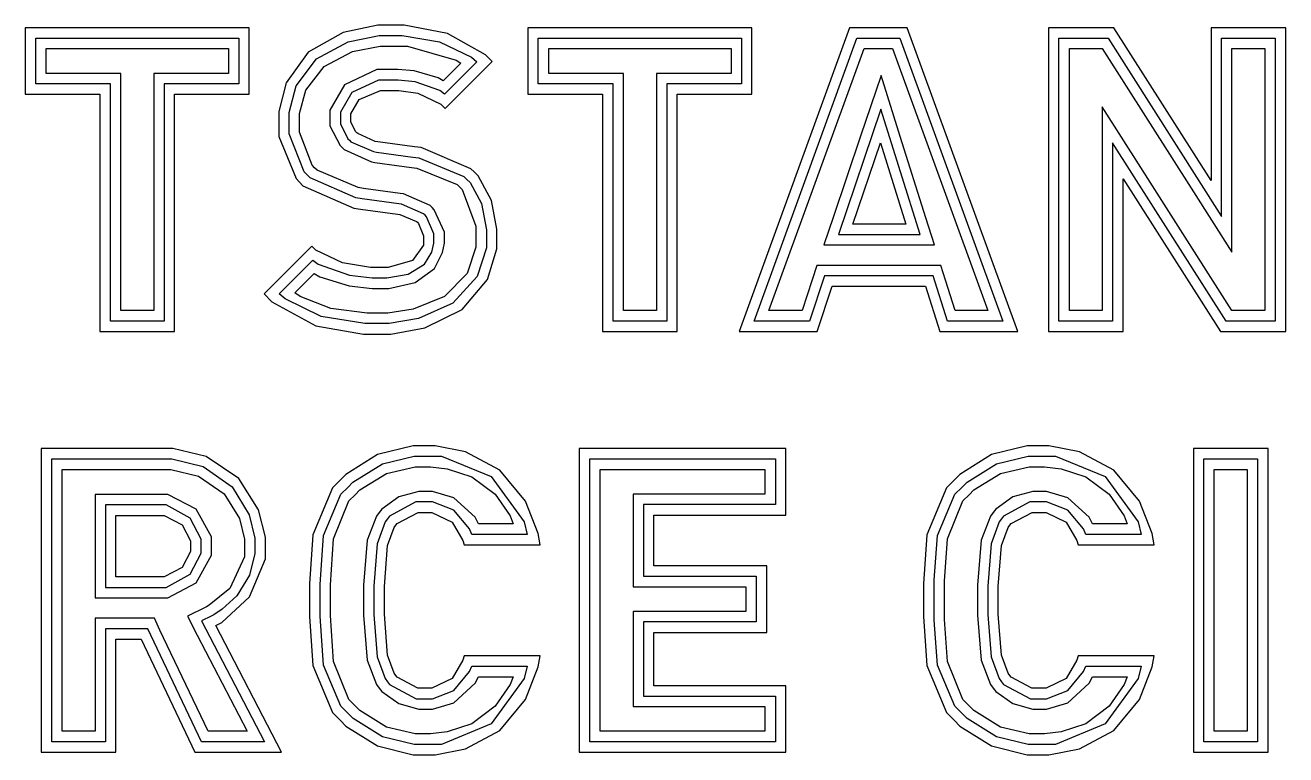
# Model space of a CAD drawing. Extents: x 0.04 to 2.97, y 0.03 to 0.52.
# Drawn here: x 1.362 to 2.199, y 0.034 to 0.519 of the extents above; entities that cross this region are included whole.
import ezdxf

# ---------------------------------------------------------------- set-up
doc = ezdxf.new("R2010")
doc.units = 0
doc.layers.get('0').update_dxf_attribs({"linetype": 'CONTINUOUS'})

msp = doc.modelspace()

# ---------------------------------------------------------------- linework, layer by layer
at = {"color": 0}
for p, q in [((1.59608, 0.51888), (1.57292, 0.51411)), ((1.60385, 0.51888), (1.59608, 0.51888)), ((1.61339, 0.51888), (1.60385, 0.51888)), ((1.64219, 0.51335), (1.61339, 0.51888)), ((1.51069, 0.5172), (1.36193, 0.5172)), ((1.36193, 0.5172), (1.36193, 0.47298)), ((1.51069, 0.47298), (1.51069, 0.5172)), ((1.57292, 0.51411), (1.54975, 0.50087)), ((1.57628, 0.50792), (1.59694, 0.51194)), ((1.59694, 0.51194), (1.60385, 0.51194)), ((1.60385, 0.51194), (1.61208, 0.51194)), ((1.61208, 0.51194), (1.63688, 0.50776)), ((1.66749, 0.49913), (1.64219, 0.51335)), ((1.84435, 0.5172), (1.69558, 0.5172)), ((1.69558, 0.5172), (1.69558, 0.47298)), ((1.90918, 0.5172), (1.83578, 0.31543)), ((1.84435, 0.47298), (1.84435, 0.5172)), ((1.94743, 0.5172), (1.90918, 0.5172)), ((2.02078, 0.31543), (1.94743, 0.5172)), ((2.08447, 0.5172), (2.04112, 0.5172)), ((2.04112, 0.5172), (2.04112, 0.31543)), ((2.14908, 0.41574), (2.08447, 0.5172)), ((2.19868, 0.5172), (2.14908, 0.5172)), ((2.14908, 0.5172), (2.14908, 0.41574)), ((2.19868, 0.31543), (2.19868, 0.5172)), ((1.36887, 0.47993), (1.36887, 0.51025)), ((1.36887, 0.51025), (1.50375, 0.51025)), ((1.37581, 0.48687), (1.37581, 0.50331)), ((1.37581, 0.50331), (1.49681, 0.50331)), ((1.49681, 0.50331), (1.49681, 0.48687)), ((1.50375, 0.51025), (1.50375, 0.47993)), ((1.55524, 0.49647), (1.57628, 0.50792)), ((1.57915, 0.50147), (1.59765, 0.50499)), ((1.59765, 0.50499), (1.60385, 0.50499)), ((1.60385, 0.50499), (1.61567, 0.50499)), ((1.61567, 0.50499), (1.64806, 0.49571)), ((1.63688, 0.50776), (1.65815, 0.49761)), ((1.70253, 0.47993), (1.70253, 0.51025)), ((1.70253, 0.51025), (1.8374, 0.51025)), ((1.70947, 0.48687), (1.70947, 0.50331)), ((1.70947, 0.50331), (1.83046, 0.50331)), ((1.83046, 0.50331), (1.83046, 0.48687)), ((1.8374, 0.51025), (1.8374, 0.47993)), ((1.84571, 0.32237), (1.91401, 0.51025)), ((1.85558, 0.32932), (1.91889, 0.50331)), ((1.91401, 0.51025), (1.94254, 0.51025)), ((1.91889, 0.50331), (1.93767, 0.50331)), ((1.93767, 0.50331), (2.00097, 0.32932)), ((1.94254, 0.51025), (2.01085, 0.32237)), ((2.04807, 0.32237), (2.04807, 0.51025)), ((2.04807, 0.51025), (2.08068, 0.51025)), ((2.05501, 0.32932), (2.05501, 0.50331)), ((2.05501, 0.50331), (2.07682, 0.50331)), ((2.07682, 0.50331), (2.13738, 0.40826)), ((2.08068, 0.51025), (2.15603, 0.39193)), ((2.15603, 0.39193), (2.15603, 0.51025)), ((2.15603, 0.51025), (2.19174, 0.51025)), ((2.16297, 0.41574), (2.16297, 0.50331)), ((2.16297, 0.50331), (2.18479, 0.50331)), ((2.18479, 0.50331), (2.18479, 0.32932)), ((2.19174, 0.51025), (2.19174, 0.32237)), ((1.54975, 0.50087), (1.53521, 0.48069)), ((1.54183, 0.47857), (1.55524, 0.49647)), ((1.56033, 0.49143), (1.57915, 0.50147)), ((1.65115, 0.49376), (1.63938, 0.48193)), ((1.66178, 0.49457), (1.64031, 0.47309)), ((1.64068, 0.46365), (1.67182, 0.49479)), ((1.64806, 0.49571), (1.65115, 0.49376)), ((1.65815, 0.49761), (1.66178, 0.49457)), ((1.67182, 0.49479), (1.66749, 0.49913)), ((1.41151, 0.48687), (1.37581, 0.48687)), ((1.4254, 0.48687), (1.41151, 0.48687)), ((1.4254, 0.47298), (1.4254, 0.48687)), ((1.4611, 0.48687), (1.44721, 0.48687)), ((1.44721, 0.48687), (1.44721, 0.47298)), ((1.49681, 0.48687), (1.4611, 0.48687)), ((1.54829, 0.47569), (1.56033, 0.49143)), ((1.59526, 0.48942), (1.57383, 0.47922)), ((1.60243, 0.48942), (1.59526, 0.48942)), ((1.60394, 0.48942), (1.60243, 0.48942)), ((1.60585, 0.48942), (1.60394, 0.48942)), ((1.60938, 0.48942), (1.60585, 0.48942)), ((1.62011, 0.4885), (1.60938, 0.48942)), ((1.63607, 0.48383), (1.62011, 0.4885)), ((1.74517, 0.48687), (1.70947, 0.48687)), ((1.75906, 0.48687), (1.74517, 0.48687)), ((1.75906, 0.47298), (1.75906, 0.48687)), ((1.79476, 0.48687), (1.78088, 0.48687)), ((1.78088, 0.48687), (1.78088, 0.47298)), ((1.83046, 0.48687), (1.79476, 0.48687)), ((1.93001, 0.48546), (1.91639, 0.4451)), ((1.94282, 0.44488), (1.93001, 0.48546)), ((1.41846, 0.47993), (1.36887, 0.47993)), ((1.41846, 0.32237), (1.41846, 0.47993)), ((1.50375, 0.47993), (1.45415, 0.47993)), ((1.45415, 0.47993), (1.45415, 0.32237)), ((1.53521, 0.48069), (1.53017, 0.46153)), ((1.53711, 0.46099), (1.54183, 0.47857)), ((1.57383, 0.47922), (1.56418, 0.46246)), ((1.59646, 0.48248), (1.57872, 0.47428)), ((1.60243, 0.48248), (1.59646, 0.48248)), ((1.60585, 0.48248), (1.60243, 0.48248)), ((1.60954, 0.48248), (1.60585, 0.48248)), ((1.62076, 0.48134), (1.60954, 0.48248)), ((1.63704, 0.47548), (1.62076, 0.48134)), ((1.63938, 0.48193), (1.63607, 0.48383)), ((1.75211, 0.47993), (1.70253, 0.47993)), ((1.75211, 0.32237), (1.75211, 0.47993)), ((1.8374, 0.47993), (1.78782, 0.47993)), ((1.78782, 0.47993), (1.78782, 0.32237)), ((1.36193, 0.47298), (1.41151, 0.47298)), ((1.41151, 0.47298), (1.41151, 0.31543)), ((1.4254, 0.32932), (1.4254, 0.47298)), ((1.44721, 0.47298), (1.44721, 0.32932)), ((1.4611, 0.31543), (1.4611, 0.47298)), ((1.4611, 0.47298), (1.51069, 0.47298)), ((1.54406, 0.46029), (1.54829, 0.47569)), ((1.57872, 0.47428), (1.57113, 0.46121)), ((1.57807, 0.46002), (1.58371, 0.46951)), ((1.58371, 0.46951), (1.59771, 0.47553)), ((1.59771, 0.47553), (1.60243, 0.47553)), ((1.60243, 0.47553), (1.60325, 0.47553)), ((1.60325, 0.47553), (1.60519, 0.47553)), ((1.60519, 0.47553), (1.60585, 0.47553)), ((1.60585, 0.47553), (1.60997, 0.47553)), ((1.60997, 0.47553), (1.6225, 0.47385)), ((1.6225, 0.47385), (1.63786, 0.46647)), ((1.64031, 0.47309), (1.63704, 0.47548)), ((1.69558, 0.47298), (1.74517, 0.47298)), ((1.74517, 0.47298), (1.74517, 0.31543)), ((1.75906, 0.32932), (1.75906, 0.47298)), ((1.78088, 0.47298), (1.78088, 0.32932)), ((1.79476, 0.31543), (1.79476, 0.47298)), ((1.79476, 0.47298), (1.84435, 0.47298)), ((1.53017, 0.46153), (1.53017, 0.45513)), ((1.53711, 0.45513), (1.53711, 0.46099)), ((1.54406, 0.45513), (1.54406, 0.46029)), ((1.56418, 0.46246), (1.56418, 0.45681)), ((1.57113, 0.46121), (1.57113, 0.45681)), ((1.63786, 0.46647), (1.64068, 0.46365)), ((1.92979, 0.46305), (1.90175, 0.37988)), ((1.956, 0.37988), (1.92979, 0.46305)), ((2.10243, 0.42432), (2.07682, 0.46457)), ((2.07682, 0.46457), (2.07682, 0.41688)), ((1.53017, 0.45513), (1.53017, 0.44504)), ((1.53711, 0.44672), (1.53711, 0.45513)), ((1.54406, 0.44786), (1.54406, 0.45513)), ((1.56418, 0.45681), (1.56418, 0.45204)), ((1.56418, 0.45204), (1.5709, 0.43896)), ((1.57113, 0.45681), (1.57113, 0.45329)), ((1.57113, 0.45329), (1.57611, 0.44352)), ((1.57807, 0.45681), (1.57807, 0.46002)), ((1.57807, 0.4547), (1.57807, 0.45681)), ((1.58122, 0.4483), (1.57807, 0.4547)), ((1.53017, 0.44504), (1.54172, 0.41705)), ((1.54704, 0.4215), (1.53711, 0.44672)), ((1.55236, 0.426), (1.54406, 0.44786)), ((1.57611, 0.44352), (1.5771, 0.44255)), ((1.58203, 0.44748), (1.58122, 0.4483)), ((1.58262, 0.44689), (1.58203, 0.44748)), ((1.59413, 0.44173), (1.58262, 0.44689)), ((1.91639, 0.4451), (1.89828, 0.39128)), ((1.95979, 0.391), (1.94282, 0.44488)), ((1.5709, 0.43896), (1.57221, 0.43766)), ((1.57221, 0.43766), (1.57357, 0.43631)), ((1.57357, 0.43631), (1.59179, 0.42806)), ((1.5771, 0.44255), (1.57818, 0.44146)), ((1.57818, 0.44146), (1.59315, 0.4349)), ((1.59592, 0.44151), (1.59413, 0.44173)), ((1.62028, 0.43815), (1.59592, 0.44151)), ((1.62478, 0.43755), (1.62028, 0.43815)), ((1.65782, 0.42356), (1.62478, 0.43755)), ((1.9114, 0.38683), (1.92958, 0.4407)), ((1.92958, 0.4407), (1.94656, 0.38683)), ((2.15913, 0.32237), (2.08376, 0.4407)), ((2.08376, 0.4407), (2.08376, 0.32237)), ((1.59179, 0.42806), (1.59403, 0.42779)), ((1.59315, 0.4349), (1.59506, 0.43462)), ((1.59403, 0.42779), (1.61833, 0.42437)), ((1.59506, 0.43462), (1.61931, 0.43126)), ((1.61931, 0.43126), (1.62332, 0.43072)), ((1.62332, 0.43072), (1.65315, 0.4184)), ((1.54904, 0.41943), (1.54704, 0.4215)), ((1.551, 0.41743), (1.54904, 0.41943)), ((1.55404, 0.42426), (1.55236, 0.426)), ((1.55572, 0.42253), (1.55404, 0.42426)), ((1.58285, 0.41108), (1.55572, 0.42253)), ((1.61833, 0.42437), (1.62196, 0.42388)), ((1.62196, 0.42388), (1.6486, 0.41314)), ((1.65315, 0.4184), (1.65506, 0.4165)), ((1.65994, 0.42139), (1.65782, 0.42356)), ((1.6626, 0.41878), (1.65994, 0.42139)), ((1.67144, 0.4024), (1.6626, 0.41878)), ((2.16292, 0.32932), (2.10243, 0.42432)), ((1.54172, 0.41705), (1.54406, 0.41461)), ((1.54406, 0.41461), (1.54628, 0.41227)), ((1.54628, 0.41227), (1.58008, 0.39741)), ((1.58143, 0.40424), (1.551, 0.41743)), ((1.58653, 0.41054), (1.58285, 0.41108)), ((1.61089, 0.40712), (1.58653, 0.41054)), ((1.6486, 0.41314), (1.65028, 0.41146)), ((1.65028, 0.41146), (1.65207, 0.40967)), ((1.65506, 0.4165), (1.65722, 0.41439)), ((1.65722, 0.41439), (1.66476, 0.40039)), ((2.07682, 0.41688), (2.07682, 0.32932)), ((2.09071, 0.31543), (2.09071, 0.41688)), ((2.09071, 0.41688), (2.15533, 0.31543)), ((2.16297, 0.36811), (2.16297, 0.41574)), ((1.58556, 0.40365), (1.58143, 0.40424)), ((1.60986, 0.40023), (1.58556, 0.40365)), ((1.61312, 0.40685), (1.61089, 0.40712)), ((1.63081, 0.39903), (1.61312, 0.40685)), ((1.65207, 0.40967), (1.66108, 0.38536)), ((1.67497, 0.38352), (1.67144, 0.4024)), ((2.13738, 0.40826), (2.16297, 0.36811)), ((1.58008, 0.39741), (1.58458, 0.39676)), ((1.58458, 0.39676), (1.60894, 0.39339)), ((1.60894, 0.39339), (1.61057, 0.39317)), ((1.61176, 0.40001), (1.60986, 0.40023)), ((1.62636, 0.39366), (1.61176, 0.40001)), ((1.62739, 0.39263), (1.62636, 0.39366)), ((1.63206, 0.39779), (1.63081, 0.39903)), ((1.6334, 0.39632), (1.63206, 0.39779)), ((1.64014, 0.38151), (1.6334, 0.39632)), ((1.66476, 0.40039), (1.66803, 0.38303)), ((1.61057, 0.39317), (1.62158, 0.38862)), ((1.62158, 0.38862), (1.62224, 0.38797)), ((1.62224, 0.38797), (1.62294, 0.38721)), ((1.62294, 0.38721), (1.62625, 0.37891)), ((1.62836, 0.3916), (1.62739, 0.39263)), ((1.63319, 0.38026), (1.62836, 0.3916)), ((1.66108, 0.38536), (1.66108, 0.37722)), ((1.89828, 0.39128), (1.89208, 0.37294)), ((1.94656, 0.38683), (1.9114, 0.38683)), ((1.9655, 0.37294), (1.95979, 0.391)), ((1.62625, 0.37891), (1.62625, 0.37609)), ((1.63319, 0.37609), (1.63319, 0.38026)), ((1.64014, 0.37609), (1.64014, 0.38151)), ((1.66108, 0.37722), (1.66108, 0.37147)), ((1.66803, 0.38303), (1.66803, 0.37722)), ((1.66803, 0.37722), (1.66803, 0.37093)), ((1.67497, 0.37722), (1.67497, 0.38352)), ((1.67497, 0.37044), (1.67497, 0.37722)), ((1.90175, 0.37988), (1.956, 0.37988)), ((1.55225, 0.37212), (1.52056, 0.34039)), ((1.55485, 0.36952), (1.55225, 0.37212)), ((1.57264, 0.36117), (1.55485, 0.36952)), ((1.62625, 0.37278), (1.61908, 0.36268)), ((1.62625, 0.37609), (1.62625, 0.37278)), ((1.62696, 0.36008), (1.63194, 0.36822)), ((1.63194, 0.36822), (1.63319, 0.37413)), ((1.63319, 0.37413), (1.63319, 0.37609)), ((1.639, 0.36795), (1.64014, 0.37408)), ((1.64014, 0.37408), (1.64014, 0.37609)), ((1.66108, 0.37147), (1.65522, 0.35406)), ((1.66803, 0.37093), (1.66189, 0.35194)), ((1.66872, 0.34999), (1.67497, 0.37044)), ((1.89208, 0.37294), (1.9114, 0.37294)), ((1.9114, 0.37294), (1.94656, 0.37294)), ((1.94656, 0.37294), (1.9655, 0.37294)), ((1.53049, 0.34049), (1.55274, 0.36274)), ((1.55274, 0.36274), (1.55642, 0.36013)), ((1.55642, 0.36013), (1.57715, 0.35297)), ((1.59114, 0.35796), (1.57264, 0.36117)), ((1.61908, 0.36268), (1.60275, 0.35796)), ((1.61604, 0.35362), (1.62696, 0.36008)), ((1.63363, 0.35731), (1.639, 0.36795)), ((1.54096, 0.34115), (1.55371, 0.3539)), ((1.55371, 0.3539), (1.5574, 0.35183)), ((1.5574, 0.35183), (1.57704, 0.34586)), ((1.57715, 0.35297), (1.59229, 0.35102)), ((1.59733, 0.35796), (1.59114, 0.35796)), ((1.60275, 0.35796), (1.59733, 0.35796)), ((1.602, 0.35102), (1.61604, 0.35362)), ((1.62076, 0.34804), (1.63363, 0.35731)), ((1.65522, 0.35406), (1.64014, 0.3387)), ((1.66189, 0.35194), (1.64578, 0.33431)), ((1.89253, 0.35243), (1.8826, 0.32237)), ((1.88747, 0.35938), (1.88433, 0.34983)), ((1.89751, 0.35938), (1.88747, 0.35938)), ((1.96468, 0.35243), (1.89253, 0.35243)), ((1.95958, 0.35938), (1.89751, 0.35938)), ((1.96978, 0.35938), (1.95958, 0.35938)), ((1.97407, 0.32237), (1.96468, 0.35243)), ((1.97287, 0.34961), (1.96978, 0.35938)), ((1.57704, 0.34586), (1.59224, 0.34408)), ((1.59224, 0.34408), (1.59733, 0.34408)), ((1.59229, 0.35102), (1.59733, 0.35102)), ((1.59733, 0.35102), (1.602, 0.35102)), ((1.59733, 0.34408), (1.60319, 0.34408)), ((1.60319, 0.34408), (1.62076, 0.34804)), ((1.65192, 0.33013), (1.66872, 0.34999)), ((1.88433, 0.34983), (1.87756, 0.32932)), ((1.88758, 0.31543), (1.89751, 0.34549)), ((1.89751, 0.34549), (1.95958, 0.34549)), ((1.95958, 0.34549), (1.96897, 0.31543)), ((1.97917, 0.32932), (1.97287, 0.34961)), ((1.52056, 0.34039), (1.52567, 0.33518)), ((1.52567, 0.33518), (1.55485, 0.31923)), ((1.53444, 0.33708), (1.53049, 0.34049)), ((1.55843, 0.32541), (1.53444, 0.33708)), ((1.54438, 0.33881), (1.54096, 0.34115)), ((1.56478, 0.33084), (1.54438, 0.33881)), ((1.64014, 0.3387), (1.61947, 0.33024)), ((1.44721, 0.32932), (1.4254, 0.32932)), ((1.58897, 0.32764), (1.56478, 0.33084)), ((1.59706, 0.32764), (1.58897, 0.32764)), ((1.60265, 0.32764), (1.59706, 0.32764)), ((1.61947, 0.33024), (1.60265, 0.32764)), ((1.64578, 0.33431), (1.62304, 0.32406)), ((1.62711, 0.31793), (1.65192, 0.33013)), ((1.78088, 0.32932), (1.75906, 0.32932)), ((1.87756, 0.32932), (1.85558, 0.32932)), ((2.00097, 0.32932), (1.97917, 0.32932)), ((2.07682, 0.32932), (2.05501, 0.32932)), ((2.18479, 0.32932), (2.16292, 0.32932)), ((1.45415, 0.32237), (1.41846, 0.32237)), ((1.55485, 0.31923), (1.58649, 0.31375)), ((1.5874, 0.32069), (1.55843, 0.32541)), ((1.59706, 0.32069), (1.5874, 0.32069)), ((1.60351, 0.32069), (1.59706, 0.32069)), ((1.62304, 0.32406), (1.60351, 0.32069)), ((1.78782, 0.32237), (1.75211, 0.32237)), ((1.8826, 0.32237), (1.84571, 0.32237)), ((2.01085, 0.32237), (1.97407, 0.32237)), ((2.08376, 0.32237), (2.04807, 0.32237)), ((2.19174, 0.32237), (2.15913, 0.32237)), ((1.41151, 0.31543), (1.4611, 0.31543)), ((1.58649, 0.31375), (1.59706, 0.31375)), ((1.59706, 0.31375), (1.60454, 0.31375)), ((1.60454, 0.31375), (1.62711, 0.31793)), ((1.74517, 0.31543), (1.79476, 0.31543)), ((1.83578, 0.31543), (1.88758, 0.31543)), ((1.96897, 0.31543), (2.02078, 0.31543)), ((2.04112, 0.31543), (2.09071, 0.31543)), ((2.15533, 0.31543), (2.19868, 0.31543)), ((1.45247, 0.23779), (1.37256, 0.23779)), ((1.37256, 0.23779), (1.37256, 0.03608)), ((1.45985, 0.23779), (1.45247, 0.23779)), ((1.4821, 0.23237), (1.45985, 0.23779)), ((1.61936, 0.23947), (1.59581, 0.23372)), ((1.62722, 0.23947), (1.61936, 0.23947)), ((1.63396, 0.23947), (1.62722, 0.23947)), ((1.65424, 0.23551), (1.63396, 0.23947)), ((1.67703, 0.22331), (1.65424, 0.23551)), ((1.86686, 0.23779), (1.72971, 0.23779)), ((1.72971, 0.23779), (1.72971, 0.03608)), ((1.86686, 0.19358), (1.86686, 0.23779)), ((2.02692, 0.23947), (2.00342, 0.23372)), ((2.03478, 0.23947), (2.02692, 0.23947)), ((2.0415, 0.23947), (2.03478, 0.23947)), ((2.06179, 0.23551), (2.0415, 0.23947)), ((2.08458, 0.22331), (2.06179, 0.23551)), ((2.1869, 0.23779), (2.13732, 0.23779)), ((2.13732, 0.23779), (2.13732, 0.03608)), ((2.1869, 0.03608), (2.1869, 0.23779)), ((1.3795, 0.04302), (1.3795, 0.23085)), ((1.3795, 0.23085), (1.45247, 0.23085)), ((1.45247, 0.23085), (1.45936, 0.23085)), ((1.45936, 0.23085), (1.48008, 0.22575)), ((1.50364, 0.21783), (1.4821, 0.23237)), ((1.59581, 0.23372), (1.57476, 0.22054)), ((1.57949, 0.21544), (1.59901, 0.22754)), ((1.59901, 0.22754), (1.62017, 0.23258)), ((1.62017, 0.23258), (1.62722, 0.23258)), ((1.62722, 0.23258), (1.63818, 0.23258)), ((1.63818, 0.23258), (1.67122, 0.21907)), ((1.73665, 0.04302), (1.73665, 0.23085)), ((1.73665, 0.23085), (1.85992, 0.23085)), ((1.85992, 0.23085), (1.85992, 0.20058)), ((2.00342, 0.23372), (1.98236, 0.22054)), ((1.98708, 0.21544), (2.00663, 0.22754)), ((2.00663, 0.22754), (2.02772, 0.23258)), ((2.02772, 0.23258), (2.03478, 0.23258)), ((2.03478, 0.23258), (2.04574, 0.23258)), ((2.04574, 0.23258), (2.07878, 0.21907)), ((2.14426, 0.23085), (2.17996, 0.23085)), ((2.14426, 0.04302), (2.14426, 0.23085)), ((2.17996, 0.23085), (2.17996, 0.04302)), ((1.38645, 0.04997), (1.38645, 0.2239)), ((1.38645, 0.2239), (1.45247, 0.2239)), ((1.45247, 0.2239), (1.45856, 0.2239)), ((1.45856, 0.2239), (1.47694, 0.2194)), ((1.47694, 0.2194), (1.49408, 0.20763)), ((1.48008, 0.22575), (1.49935, 0.2124)), ((1.51682, 0.19705), (1.50364, 0.21783)), ((1.57476, 0.22054), (1.57113, 0.21685)), ((1.5841, 0.21023), (1.60172, 0.22108)), ((1.60172, 0.22108), (1.62082, 0.22559)), ((1.62082, 0.22559), (1.62722, 0.22559)), ((1.62722, 0.22559), (1.63092, 0.22559)), ((1.63092, 0.22559), (1.64204, 0.22428)), ((1.64204, 0.22428), (1.65847, 0.21886)), ((1.65847, 0.21886), (1.67393, 0.20736)), ((1.67122, 0.21907), (1.69308, 0.18902)), ((1.69401, 0.20285), (1.67703, 0.22331)), ((1.7436, 0.04997), (1.7436, 0.2239)), ((1.7436, 0.2239), (1.85297, 0.2239)), ((1.85297, 0.2239), (1.85297, 0.20747)), ((1.98236, 0.22054), (1.97868, 0.21685)), ((1.99164, 0.21023), (2.00928, 0.22108)), ((2.00928, 0.22108), (2.02838, 0.22559)), ((2.02838, 0.22559), (2.03478, 0.22559)), ((2.03478, 0.22559), (2.03847, 0.22559)), ((2.03847, 0.22559), (2.04958, 0.22428)), ((2.04958, 0.22428), (2.06603, 0.21886)), ((2.06603, 0.21886), (2.08149, 0.20736)), ((2.07878, 0.21907), (2.10064, 0.18902)), ((2.10161, 0.20285), (2.08458, 0.22331)), ((2.15121, 0.04997), (2.15121, 0.2239)), ((2.15121, 0.2239), (2.17301, 0.2239)), ((2.17301, 0.2239), (2.17301, 0.04997)), ((1.49935, 0.2124), (1.51064, 0.19379)), ((1.56581, 0.21154), (1.55294, 0.18034)), ((1.57113, 0.21685), (1.56581, 0.21154)), ((1.5714, 0.20736), (1.57601, 0.21191)), ((1.57601, 0.21191), (1.57949, 0.21544)), ((1.58094, 0.20703), (1.5841, 0.21023)), ((1.6231, 0.2092), (1.60997, 0.20557)), ((1.6275, 0.2092), (1.6231, 0.2092)), ((1.63222, 0.2092), (1.6275, 0.2092)), ((1.64638, 0.20502), (1.63222, 0.2092)), ((1.97336, 0.21154), (1.9605, 0.18034)), ((1.97868, 0.21685), (1.97336, 0.21154)), ((1.979, 0.20736), (1.98361, 0.21191)), ((1.98361, 0.21191), (1.98708, 0.21544)), ((1.9885, 0.20703), (1.99164, 0.21023)), ((2.03071, 0.2092), (2.01758, 0.20557)), ((2.0351, 0.2092), (2.03071, 0.2092)), ((2.03982, 0.2092), (2.0351, 0.2092)), ((2.05399, 0.20502), (2.03982, 0.2092)), ((1.42215, 0.20719), (1.40826, 0.20719)), ((1.40826, 0.20719), (1.40826, 0.19331)), ((1.45019, 0.20719), (1.42215, 0.20719)), ((1.45649, 0.20719), (1.45019, 0.20719)), ((1.47547, 0.19737), (1.45649, 0.20719)), ((1.49408, 0.20763), (1.50412, 0.19124)), ((1.55989, 0.17996), (1.5714, 0.20736)), ((1.56657, 0.17768), (1.57682, 0.20296)), ((1.57682, 0.20296), (1.58094, 0.20703)), ((1.60997, 0.20557), (1.59858, 0.19743)), ((1.62121, 0.20226), (1.60379, 0.19282)), ((1.6275, 0.20226), (1.62121, 0.20226)), ((1.63222, 0.20226), (1.6275, 0.20226)), ((1.64643, 0.19689), (1.63222, 0.20226)), ((1.66069, 0.19206), (1.64638, 0.20502)), ((1.67393, 0.20736), (1.68381, 0.19298)), ((1.70247, 0.18126), (1.69401, 0.20285)), ((1.77929, 0.20747), (1.7654, 0.20747)), ((1.7654, 0.20747), (1.7654, 0.19358)), ((1.85297, 0.20747), (1.77929, 0.20747)), ((1.9675, 0.17996), (1.979, 0.20736)), ((1.97418, 0.17768), (1.98438, 0.20296)), ((1.98438, 0.20296), (1.9885, 0.20703)), ((2.01758, 0.20557), (2.00618, 0.19743)), ((2.02881, 0.20226), (2.01139, 0.19282)), ((2.0351, 0.20226), (2.02881, 0.20226)), ((2.03982, 0.20226), (2.0351, 0.20226)), ((2.05404, 0.19689), (2.03982, 0.20226)), ((2.06825, 0.19206), (2.05399, 0.20502)), ((2.08149, 0.20736), (2.09136, 0.19298)), ((2.11008, 0.18126), (2.10161, 0.20285)), ((1.40826, 0.19331), (1.40826, 0.15251)), ((1.45019, 0.20025), (1.41521, 0.20025)), ((1.41521, 0.20025), (1.41521, 0.14556)), ((1.42215, 0.15251), (1.42215, 0.19331)), ((1.42215, 0.19331), (1.45019, 0.19331)), ((1.45546, 0.20025), (1.45019, 0.20025)), ((1.45019, 0.19331), (1.45415, 0.19331)), ((1.45415, 0.19331), (1.46604, 0.18707)), ((1.47136, 0.19157), (1.45546, 0.20025)), ((1.48562, 0.17904), (1.47547, 0.19737)), ((1.51064, 0.19379), (1.51438, 0.17817)), ((1.52132, 0.17898), (1.51682, 0.19705)), ((1.59506, 0.19287), (1.58892, 0.17681)), ((1.5969, 0.1952), (1.59506, 0.19287)), ((1.59858, 0.19743), (1.5969, 0.1952)), ((1.60379, 0.19282), (1.60243, 0.19103)), ((1.60889, 0.18804), (1.62283, 0.19531)), ((1.62283, 0.19531), (1.6275, 0.19531)), ((1.6275, 0.19531), (1.63194, 0.19531)), ((1.63194, 0.19531), (1.64535, 0.1888)), ((1.6569, 0.1843), (1.64643, 0.19689)), ((1.68381, 0.19298), (1.68582, 0.18766)), ((1.7654, 0.19358), (1.7654, 0.15988)), ((1.85992, 0.20058), (1.77235, 0.20058)), ((1.77235, 0.20058), (1.77235, 0.15294)), ((1.77929, 0.15988), (1.77929, 0.19358)), ((1.77929, 0.19358), (1.86686, 0.19358)), ((2.00265, 0.19287), (1.99647, 0.17681)), ((2.0045, 0.1952), (2.00265, 0.19287)), ((2.00618, 0.19743), (2.0045, 0.1952)), ((2.01139, 0.19282), (2.01004, 0.19103)), ((2.01644, 0.18804), (2.03043, 0.19531)), ((2.03043, 0.19531), (2.0351, 0.19531)), ((2.0351, 0.19531), (2.03956, 0.19531)), ((2.03956, 0.19531), (2.05294, 0.1888)), ((2.06451, 0.1843), (2.05404, 0.19689)), ((2.09136, 0.19298), (2.09338, 0.18766)), ((1.46604, 0.18707), (1.47174, 0.17649)), ((1.47868, 0.17757), (1.47136, 0.19157)), ((1.50412, 0.19124), (1.50743, 0.17752)), ((1.60086, 0.18896), (1.59554, 0.17442)), ((1.60243, 0.19103), (1.60086, 0.18896)), ((1.60243, 0.17345), (1.60682, 0.18533)), ((1.60682, 0.18533), (1.60796, 0.18679)), ((1.60796, 0.18679), (1.60889, 0.18804)), ((1.64535, 0.1888), (1.65246, 0.17665)), ((1.65831, 0.18072), (1.6569, 0.1843)), ((1.66287, 0.18766), (1.66069, 0.19206)), ((1.68582, 0.18766), (1.66287, 0.18766)), ((1.69308, 0.18902), (1.69521, 0.18072)), ((2.00846, 0.18896), (2.0031, 0.17442)), ((2.01004, 0.19103), (2.00846, 0.18896)), ((2.00999, 0.17345), (2.01438, 0.18533)), ((2.01438, 0.18533), (2.01551, 0.18679)), ((2.01551, 0.18679), (2.01644, 0.18804)), ((2.05294, 0.1888), (2.06006, 0.17665)), ((2.06586, 0.18072), (2.06451, 0.1843)), ((2.07042, 0.18766), (2.06825, 0.19206)), ((2.09338, 0.18766), (2.07042, 0.18766)), ((2.10064, 0.18902), (2.10275, 0.18072)), ((1.47174, 0.17649), (1.47174, 0.17291)), ((1.47868, 0.17291), (1.47868, 0.17757)), ((1.48562, 0.17291), (1.48562, 0.17904)), ((1.50743, 0.17752), (1.50743, 0.17291)), ((1.51438, 0.17817), (1.51438, 0.17291)), ((1.52132, 0.17291), (1.52132, 0.17898)), ((1.55294, 0.18034), (1.55072, 0.14779)), ((1.55761, 0.14752), (1.55989, 0.17996)), ((1.56456, 0.14714), (1.56657, 0.17768)), ((1.58892, 0.17681), (1.58643, 0.14692)), ((1.65246, 0.17665), (1.65326, 0.17377)), ((1.69521, 0.18072), (1.65831, 0.18072)), ((1.70372, 0.17377), (1.70247, 0.18126)), ((1.9605, 0.18034), (1.95828, 0.14779)), ((1.96522, 0.15028), (1.9675, 0.17996)), ((1.97217, 0.14969), (1.97418, 0.17768)), ((1.99647, 0.17681), (1.99397, 0.14692)), ((2.06006, 0.17665), (2.06087, 0.17377)), ((2.10275, 0.18072), (2.06586, 0.18072)), ((2.11133, 0.17377), (2.11008, 0.18126)), ((1.47174, 0.16938), (1.46604, 0.1588)), ((1.47136, 0.1543), (1.47868, 0.16829)), ((1.47174, 0.17291), (1.47174, 0.16938)), ((1.47868, 0.16829), (1.47868, 0.17291)), ((1.48562, 0.16683), (1.48562, 0.17291)), ((1.50743, 0.17291), (1.50743, 0.16591)), ((1.51438, 0.16813), (1.51074, 0.15365)), ((1.51438, 0.17291), (1.51438, 0.16813)), ((1.52132, 0.1645), (1.52132, 0.17291)), ((1.59554, 0.17442), (1.59338, 0.14632)), ((1.60032, 0.1461), (1.60243, 0.17345)), ((1.65326, 0.17377), (1.70372, 0.17377)), ((2.0031, 0.17442), (2.00092, 0.14632)), ((2.00786, 0.1461), (2.00999, 0.17345)), ((2.06087, 0.17377), (2.11133, 0.17377)), ((1.47547, 0.14844), (1.48562, 0.16683)), ((1.50743, 0.16591), (1.49767, 0.14486)), ((1.51079, 0.13927), (1.52132, 0.1645)), ((1.7654, 0.15988), (1.7654, 0.146)), ((1.85411, 0.15988), (1.77929, 0.15988)), ((1.85411, 0.11567), (1.85411, 0.15988)), ((1.40826, 0.15251), (1.40826, 0.13862)), ((1.45019, 0.15251), (1.42215, 0.15251)), ((1.45415, 0.15251), (1.45019, 0.15251)), ((1.46604, 0.1588), (1.45415, 0.15251)), ((1.45546, 0.14556), (1.47136, 0.1543)), ((1.51074, 0.15365), (1.50239, 0.13981)), ((1.77235, 0.15294), (1.84717, 0.15294)), ((1.84717, 0.15294), (1.84717, 0.12261)), ((1.41521, 0.14556), (1.45019, 0.14556)), ((1.45019, 0.14556), (1.45546, 0.14556)), ((1.45649, 0.13862), (1.47547, 0.14844)), ((1.49767, 0.14486), (1.4841, 0.13363)), ((1.55072, 0.14779), (1.55072, 0.13694)), ((1.55767, 0.14035), (1.55761, 0.14752)), ((1.56461, 0.14035), (1.56456, 0.14714)), ((1.58643, 0.14692), (1.58643, 0.13694)), ((1.59338, 0.14632), (1.59338, 0.13694)), ((1.60032, 0.13694), (1.60032, 0.1461)), ((1.7654, 0.146), (1.77929, 0.146)), ((1.77929, 0.146), (1.84022, 0.146)), ((1.84022, 0.146), (1.84022, 0.12956)), ((1.95828, 0.14779), (1.95828, 0.13694)), ((1.96522, 0.14035), (1.96522, 0.15028)), ((1.97217, 0.14035), (1.97217, 0.14969)), ((1.99397, 0.14692), (1.99397, 0.13694)), ((2.00092, 0.14632), (2.00092, 0.13694)), ((2.00786, 0.13694), (2.00786, 0.1461)), ((1.40826, 0.13862), (1.42215, 0.13862)), ((1.42215, 0.13862), (1.45019, 0.13862)), ((1.45019, 0.13862), (1.45649, 0.13862)), ((1.4924, 0.12223), (1.51079, 0.13927)), ((1.50239, 0.13981), (1.49274, 0.13097)), ((1.55072, 0.13694), (1.55072, 0.12614)), ((1.55767, 0.13357), (1.55767, 0.14035)), ((1.56461, 0.13694), (1.56461, 0.14035)), ((1.56461, 0.13352), (1.56461, 0.13694)), ((1.58643, 0.13694), (1.58643, 0.12701)), ((1.59338, 0.13694), (1.59338, 0.1276)), ((1.60032, 0.12782), (1.60032, 0.13694)), ((1.95828, 0.13694), (1.95828, 0.12614)), ((1.96522, 0.13357), (1.96522, 0.14035)), ((1.97217, 0.13694), (1.97217, 0.14035)), ((1.97217, 0.13352), (1.97217, 0.13694)), ((1.99397, 0.13694), (1.99397, 0.12701)), ((2.00092, 0.13694), (2.00092, 0.1276)), ((2.00786, 0.12782), (2.00786, 0.13694)), ((1.48226, 0.13265), (1.46961, 0.12636)), ((1.46961, 0.12636), (1.47612, 0.11382)), ((1.48535, 0.12641), (1.479, 0.12332)), ((1.4841, 0.13363), (1.48226, 0.13265)), ((1.48703, 0.12728), (1.48535, 0.12641)), ((1.49274, 0.13097), (1.48703, 0.12728)), ((1.55072, 0.12614), (1.55294, 0.09359)), ((1.55761, 0.12646), (1.55767, 0.13357)), ((1.55989, 0.09397), (1.55761, 0.12646)), ((1.56456, 0.12679), (1.56461, 0.13352)), ((1.56657, 0.09625), (1.56456, 0.12679)), ((1.58643, 0.12701), (1.58892, 0.09711)), ((1.59338, 0.1276), (1.59554, 0.0995)), ((1.60243, 0.10042), (1.60032, 0.12782)), ((1.77929, 0.12956), (1.7654, 0.12956)), ((1.7654, 0.12956), (1.7654, 0.11567)), ((1.84022, 0.12956), (1.77929, 0.12956)), ((1.95828, 0.12614), (1.9605, 0.09359)), ((1.96522, 0.1237), (1.96522, 0.13357)), ((1.97217, 0.12424), (1.97217, 0.13352)), ((1.99397, 0.12701), (1.99647, 0.09711)), ((2.00092, 0.1276), (2.0031, 0.0995)), ((2.00999, 0.10042), (2.00786, 0.12782)), ((1.42215, 0.12505), (1.40826, 0.12505)), ((1.40826, 0.12505), (1.40826, 0.11116)), ((1.44325, 0.11811), (1.41521, 0.11811)), ((1.41521, 0.11811), (1.41521, 0.04302)), ((1.43886, 0.12505), (1.42215, 0.12505)), ((1.44764, 0.12505), (1.43886, 0.12505)), ((1.47894, 0.04302), (1.44325, 0.11811)), ((1.45139, 0.11713), (1.44764, 0.12505)), ((1.479, 0.12332), (1.52067, 0.04302)), ((1.48844, 0.12023), (1.4924, 0.12223)), ((1.53207, 0.03608), (1.48844, 0.12023)), ((1.84717, 0.12261), (1.77235, 0.12261)), ((1.77235, 0.12261), (1.77235, 0.07335)), ((1.9675, 0.09397), (1.96522, 0.1237)), ((1.97418, 0.09625), (1.97217, 0.12424)), ((1.40826, 0.11116), (1.40826, 0.04997)), ((1.42215, 0.03608), (1.42215, 0.11116)), ((1.42215, 0.11116), (1.43886, 0.11116)), ((1.43886, 0.11116), (1.47456, 0.03608)), ((1.48335, 0.04997), (1.45139, 0.11713)), ((1.47612, 0.11382), (1.50922, 0.04997)), ((1.7654, 0.11567), (1.7654, 0.08024)), ((1.77929, 0.08024), (1.77929, 0.11567)), ((1.77929, 0.11567), (1.85411, 0.11567)), ((1.60682, 0.0886), (1.60243, 0.10042)), ((2.01438, 0.0886), (2.00999, 0.10042)), ((1.55294, 0.09359), (1.56581, 0.06234)), ((1.5714, 0.06657), (1.55989, 0.09397)), ((1.57682, 0.07096), (1.56657, 0.09625)), ((1.58892, 0.09711), (1.59506, 0.081)), ((1.59554, 0.0995), (1.60086, 0.08491)), ((1.65246, 0.09728), (1.64535, 0.08512)), ((1.65326, 0.1001), (1.65246, 0.09728)), ((1.70372, 0.1001), (1.65326, 0.1001)), ((1.6569, 0.08963), (1.65831, 0.09315)), ((1.65831, 0.09315), (1.69521, 0.09315)), ((1.69521, 0.09315), (1.69308, 0.08491)), ((1.69401, 0.07107), (1.70247, 0.09266)), ((1.70247, 0.09266), (1.70372, 0.1001)), ((1.9605, 0.09359), (1.97336, 0.06234)), ((1.979, 0.06657), (1.9675, 0.09397)), ((1.98438, 0.07096), (1.97418, 0.09625)), ((1.99647, 0.09711), (2.00265, 0.081)), ((2.0031, 0.0995), (2.00846, 0.08491)), ((2.06006, 0.09728), (2.05294, 0.08512)), ((2.06087, 0.1001), (2.06006, 0.09728)), ((2.11133, 0.1001), (2.06087, 0.1001)), ((2.06451, 0.08963), (2.06586, 0.09315)), ((2.06586, 0.09315), (2.10275, 0.09315)), ((2.10275, 0.09315), (2.10064, 0.08491)), ((2.10161, 0.07107), (2.11008, 0.09266)), ((2.11008, 0.09266), (2.11133, 0.1001)), ((1.60086, 0.08491), (1.60243, 0.08285)), ((1.60796, 0.08708), (1.60682, 0.0886)), ((1.60889, 0.08588), (1.60796, 0.08708)), ((1.62261, 0.07856), (1.60889, 0.08588)), ((1.64535, 0.08512), (1.63194, 0.07856)), ((1.64649, 0.07704), (1.6569, 0.08963)), ((1.66069, 0.08187), (1.66287, 0.08621)), ((1.66287, 0.08621), (1.68582, 0.08621)), ((1.69308, 0.08491), (1.67122, 0.05485)), ((1.68582, 0.08621), (1.68381, 0.08095)), ((2.00846, 0.08491), (2.01004, 0.08285)), ((2.01551, 0.08708), (2.01438, 0.0886)), ((2.01644, 0.08588), (2.01551, 0.08708)), ((2.03017, 0.07856), (2.01644, 0.08588)), ((2.05294, 0.08512), (2.03956, 0.07856)), ((2.05404, 0.07704), (2.06451, 0.08963)), ((2.06825, 0.08187), (2.07042, 0.08621)), ((2.07042, 0.08621), (2.09338, 0.08621)), ((2.10064, 0.08491), (2.07878, 0.05485)), ((2.09338, 0.08621), (2.09136, 0.08095)), ((1.59506, 0.081), (1.5969, 0.07861)), ((1.5969, 0.07861), (1.59858, 0.07644)), ((1.59858, 0.07644), (1.60997, 0.06836)), ((1.60243, 0.08285), (1.60379, 0.08111)), ((1.60379, 0.08111), (1.62153, 0.07161)), ((1.6275, 0.07856), (1.62261, 0.07856)), ((1.63194, 0.07856), (1.6275, 0.07856)), ((1.63222, 0.07161), (1.64649, 0.07704)), ((1.64638, 0.0689), (1.66069, 0.08187)), ((1.68381, 0.08095), (1.67393, 0.06657)), ((1.7654, 0.08024), (1.7654, 0.06635)), ((1.86686, 0.08024), (1.77929, 0.08024)), ((1.86686, 0.03608), (1.86686, 0.08024)), ((2.00265, 0.081), (2.0045, 0.07861)), ((2.0045, 0.07861), (2.00618, 0.07644)), ((2.00618, 0.07644), (2.01758, 0.06836)), ((2.01004, 0.08285), (2.01139, 0.08111)), ((2.01139, 0.08111), (2.02914, 0.07161)), ((2.0351, 0.07856), (2.03017, 0.07856)), ((2.03956, 0.07856), (2.0351, 0.07856)), ((2.03982, 0.07161), (2.05404, 0.07704)), ((2.05399, 0.0689), (2.06825, 0.08187)), ((2.09136, 0.08095), (2.08149, 0.06657)), ((1.58094, 0.06684), (1.57682, 0.07096)), ((1.60997, 0.06836), (1.6231, 0.06467)), ((1.62153, 0.07161), (1.6275, 0.07161)), ((1.6275, 0.07161), (1.63222, 0.07161)), ((1.63222, 0.06467), (1.64638, 0.0689)), ((1.67703, 0.05056), (1.69401, 0.07107)), ((1.77235, 0.07335), (1.85992, 0.07335)), ((1.85992, 0.07335), (1.85992, 0.04302)), ((1.9885, 0.06684), (1.98438, 0.07096)), ((2.01758, 0.06836), (2.03071, 0.06467)), ((2.02914, 0.07161), (2.0351, 0.07161)), ((2.0351, 0.07161), (2.03982, 0.07161)), ((2.03982, 0.06467), (2.05399, 0.0689)), ((2.08458, 0.05056), (2.10161, 0.07107)), ((1.56581, 0.06234), (1.57113, 0.05702)), ((1.57601, 0.06196), (1.5714, 0.06657)), ((1.57954, 0.05843), (1.57601, 0.06196)), ((1.5841, 0.06369), (1.58094, 0.06684)), ((1.60172, 0.05279), (1.5841, 0.06369)), ((1.6231, 0.06467), (1.6275, 0.06467)), ((1.6275, 0.06467), (1.63222, 0.06467)), ((1.67393, 0.06657), (1.65847, 0.05501)), ((1.7654, 0.06635), (1.77929, 0.06635)), ((1.77929, 0.06635), (1.85297, 0.06635)), ((1.85297, 0.06635), (1.85297, 0.04997)), ((1.97336, 0.06234), (1.97868, 0.05702)), ((1.98361, 0.06196), (1.979, 0.06657)), ((1.98708, 0.05843), (1.98361, 0.06196)), ((1.99164, 0.06369), (1.9885, 0.06684)), ((2.00928, 0.05279), (1.99164, 0.06369)), ((2.03071, 0.06467), (2.0351, 0.06467)), ((2.0351, 0.06467), (2.03982, 0.06467)), ((2.08149, 0.06657), (2.06603, 0.05501)), ((1.57113, 0.05702), (1.57476, 0.05339)), ((1.57476, 0.05339), (1.59581, 0.0402)), ((1.59907, 0.04633), (1.57954, 0.05843)), ((1.62082, 0.04823), (1.60172, 0.05279)), ((1.67122, 0.05485), (1.63818, 0.04129)), ((1.65847, 0.05501), (1.64204, 0.04959)), ((1.65424, 0.03841), (1.67703, 0.05056)), ((1.97868, 0.05702), (1.98236, 0.05339)), ((1.98236, 0.05339), (2.00342, 0.0402)), ((2.00663, 0.04633), (1.98708, 0.05843)), ((2.02838, 0.04823), (2.00928, 0.05279)), ((2.07878, 0.05485), (2.04574, 0.04129)), ((2.06603, 0.05501), (2.04958, 0.04959)), ((2.06179, 0.03841), (2.08458, 0.05056)), ((1.41521, 0.04302), (1.3795, 0.04302)), ((1.40826, 0.04997), (1.38645, 0.04997)), ((1.52067, 0.04302), (1.47894, 0.04302)), ((1.50922, 0.04997), (1.48335, 0.04997)), ((1.62017, 0.04129), (1.59907, 0.04633)), ((1.62722, 0.04823), (1.62082, 0.04823)), ((1.63092, 0.04823), (1.62722, 0.04823)), ((1.64204, 0.04959), (1.63092, 0.04823)), ((1.85992, 0.04302), (1.73665, 0.04302)), ((1.85297, 0.04997), (1.7436, 0.04997)), ((2.02772, 0.04129), (2.00663, 0.04633)), ((2.03478, 0.04823), (2.02838, 0.04823)), ((2.03847, 0.04823), (2.03478, 0.04823)), ((2.04958, 0.04959), (2.03847, 0.04823)), ((2.17996, 0.04302), (2.14426, 0.04302)), ((2.17301, 0.04997), (2.15121, 0.04997)), ((1.37256, 0.03608), (1.42215, 0.03608)), ((1.47456, 0.03608), (1.53207, 0.03608)), ((1.59581, 0.0402), (1.61936, 0.03434)), ((1.61936, 0.03434), (1.62722, 0.03434)), ((1.62722, 0.04129), (1.62017, 0.04129)), ((1.63818, 0.04129), (1.62722, 0.04129)), ((1.62722, 0.03434), (1.63396, 0.03434)), ((1.63396, 0.03434), (1.65424, 0.03841)), ((1.72971, 0.03608), (1.86686, 0.03608)), ((2.00342, 0.0402), (2.02692, 0.03434)), ((2.02692, 0.03434), (2.03478, 0.03434)), ((2.03478, 0.04129), (2.02772, 0.04129)), ((2.04574, 0.04129), (2.03478, 0.04129)), ((2.03478, 0.03434), (2.0415, 0.03434)), ((2.0415, 0.03434), (2.06179, 0.03841)), ((2.13732, 0.03608), (2.1869, 0.03608))]:
    msp.add_line(p, q, dxfattribs=at)

doc.saveas('drawing.dxf')
